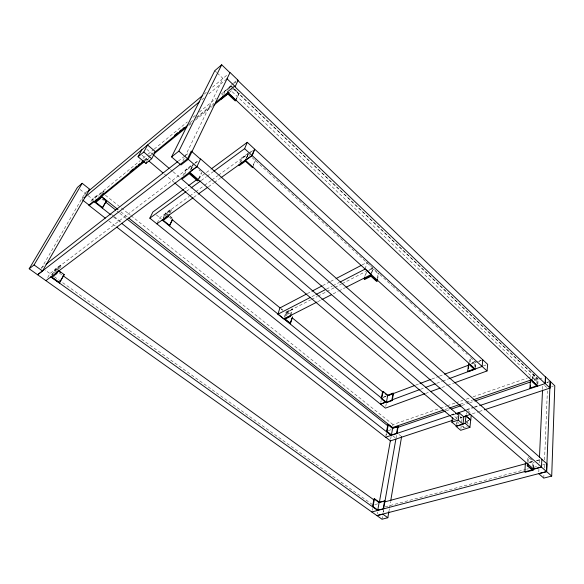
<?xml version="1.0" encoding="UTF-8"?>
<svg xmlns="http://www.w3.org/2000/svg" width="584" height="584" viewBox="0 0 584 584"><rect width="100%" height="100%" fill="white"/><g stroke="black" fill="none" stroke-linecap="round" stroke-linejoin="round"><path stroke-width="0.44" stroke-dasharray="2.92 2.19" d="M543.799 478.092L543.989 473.551M544.208 468.105L544.398 463.565M544.543 459.936L547.376 390.944M538.806 471.887L538.93 469.164M539.214 462.805L539.426 458.257M542.572 389.221L542.74 385.586M536.791 383.352L537.054 378.293L532.878 379.724M533.258 467.507L533.52 462.207M537.711 384.396L538.01 378.498L533.199 373.906L532.922 378.965M533.637 468.171L533.944 462.141M537.849 384.396L538.098 379.388L233.637 88.834M532.265 466.397L532.535 461.097L528.556 462.185M233.432 88.41L534.316 375.6L534.134 378.899L231.315 90.892L232.41 88.556M527.527 461.375L527.775 456.958L531.856 460.506M532.374 379.155L532.659 374.096M528.067 462.097L528.359 456.79M474.296 366.526L474.85 361.547L470.908 363.044M475.157 367.562L475.807 361.752M475.354 367.387L475.902 362.46L474.558 361.226M466.178 414.406L466.361 412.771M469.609 362.255L470.091 358.109M470.12 362.058L470.704 357.079M460.893 428.656L461.178 426.196M461.645 422.261L462.214 417.385M456.644 426.203L457.309 420.779M456.25 423.838L456.454 422.195M456.834 419.071L457.33 415.005M389.046 510.606L389.353 508.825M389.499 507.934L390.565 501.692M383.089 512.343L383.403 510.555M396.025 438.255L396.646 434.686M382.009 519.22L382.484 516.526M383.265 512.037L383.579 510.241M392.74 426.079L393.017 424.568L439.54 408.442M377.235 513.869L377.592 512.08M390.659 439.197L391.141 436.533M372.169 510.255L372.461 508.525M385.929 435.503L386.243 433.773M386.039 435.467L386.352 433.737M385.761 406.354L386.265 403.697M380.856 402.391L381.118 400.558M377.519 279.4L378.812 273.597M377.293 278.035L378.22 273.896L372.687 268.83L367.212 271.64M371.679 273.086L372.84 267.888L368.811 269.969M371.731 272.969L372.687 268.83M364.81 276.582L365.986 271.633L366.431 272.042L365.46 276.166M365.328 268.983L366.883 262.435L370.198 265.464M290.233 315.178L292.146 308.848L292.657 309.272L290.985 314.805M286.182 315.922L287.394 311.98L292.657 309.272M284.269 317.404L285.707 312.717L310.717 299.847M285.007 316.506L286.459 311.776L292.146 308.848M253.193 164.98L255.697 159.739M252.799 166.987L255.376 160.542M246.419 157.877L248.069 153.855M246.521 157.994L248.156 154.008L249.499 155.242M247.061 157.184L248.382 153.972L249.609 155.096M240.703 162.33L242.367 158.322L248.382 153.972M239.812 162.637L241.82 157.826L248.397 153.052M235.586 100.141L239.097 93.287L231.162 85.709L224.241 91.389L222.351 95.353M235.827 100.455L239.097 93.287M198.699 178.565L201.597 172.229M198.976 178.887L201.509 173.338M230.41 87.293L231.162 85.709M170.097 212.817L171.572 209.7L170.959 209.196L165.579 213.094L163.359 217.752M190.253 170.236L192.859 164.703M191.041 169.083L192.844 165.25M228.855 88.834L230.337 85.687L233.126 83.403M191.048 169.725L193.282 164.987L186.632 170.039L184.376 174.777M169.119 213.094L170.959 209.196M164.746 217.19L166.593 213.299L171.572 209.7M223.708 94.331L224.833 91.951L229.753 87.921M182.945 175.769L185.953 169.455L191.91 164.922M163.264 217.708L165.104 213.861L168.63 216.752M157.213 223.081L159.797 217.708L189.187 196.421M182.901 160.907L184.486 157.643M184.887 156.826L222.935 78.46L217.299 73.08M147.591 160.257L148.832 157.906M59.59 268.538L61.24 265.596L60.524 265.07L55.516 268.881L52.21 274.75M102.74 192.757L103.594 191.231L104.237 191.742M54.538 272.786L56.604 269.114L61.24 265.596M57.626 270.224L60.524 265.07M52.21 274.553L54.889 269.815L56.363 270.881M95.294 198.246L96.995 195.231L98.426 196.363M47.705 277.502L49.954 273.56L193.91 164.06M90.878 201.458L92.162 199.202L96.995 195.231M92.038 200.911L92.892 199.407L140.123 160.666M82.023 199.589L85.498 193.581L86.892 192.413M41.274 268.516L84.884 193.289L86.943 191.567M204.21 94.148L206.305 92.389M212.591 87.125L227.95 74.256M201.816 99.784L204.619 97.448M208.824 93.944L226.337 79.358M233.819 82.833L237.301 79.971M142.941 158.352L147.175 154.877M147.876 154.3L153.519 149.672M154.227 149.095L187.354 121.917M192.997 117.289L195.815 114.975M199.341 112.084L216.262 98.207M221.197 94.155L233.885 83.753M234.586 83.169L236.002 82.015M98.689 195.246L103.594 191.231M100.988 194.392L103.587 192.275M144.087 160.198L153.242 152.723M190.537 122.268L192.654 120.538M196.874 117.092L213.766 103.295M144.387 160.637L147.905 157.768M150.3 155.819L152.847 153.745M188.734 124.472L192.253 121.596M196.472 118.15L213.372 104.375M145.306 160.928L150.241 156.906M189.019 125.334L191.136 123.611M195.363 120.173L212.284 106.39M229.205 92.615L231.315 90.892M41.676 267.654L44.552 265.406M178.31 161.133L184.778 156.089M185.5 155.526L189.092 152.723M195.209 162.965L197.874 160.928M194.633 163.513L197.531 161.308M184.325 188.814L187.982 186.106M198.232 178.543L210.678 169.353M186.573 191.253L190.245 188.559M201.268 180.478L206.415 176.704M207.145 176.164L213.029 171.857M189.924 195.888L195.063 192.158M195.801 191.625L203.882 185.778M204.619 185.245L211.233 180.456M211.963 179.923L217.839 175.66M218.577 175.134L247.966 153.847M248.704 153.315L252.376 150.65M250.361 152.417L254.033 149.76M193.72 197.334L197.407 194.676M208.473 186.727L213.634 183.011M214.372 182.485L220.278 178.244M307.279 293.628L312.111 291.102M322.58 285.62L329.829 281.824M330.639 281.408L335.471 278.875M362.051 264.968L366.883 262.435M311.914 296.614L315.148 294.942M326.478 289.08L332.143 286.153M332.953 285.729L339.428 282.379M311.527 299.439L317.17 296.533M317.981 296.117L326.047 291.964M326.858 291.547L334.114 287.817M334.924 287.401L341.377 284.079M342.188 283.663L365.584 271.626M369.022 270.071L372.826 268.114M317.835 301.651L321.076 300.001M333.238 293.818L338.099 291.343M338.91 290.927L345.392 287.635M292.38 316.623L292.803 316.411M471.251 363.474L475.048 362.036M383.286 397.273L386.579 396.032M383.411 397.317L385.958 396.361M415.684 385.133L419.078 383.849M431.817 379.045L438.613 376.476M439.46 376.154L443.709 374.556M471.733 363.971L477.675 361.73M478.53 361.408L481.077 360.445M478.975 361.299L481.282 360.43M420.582 389.294L424.896 387.659M436.722 383.294L441.964 381.315M442.665 381.082L448.797 378.775M483.45 365.927L485.998 364.978M425.561 393.441L428.977 392.192M441.781 387.506L446.906 385.63M447.76 385.316L453.739 383.133M440.402 408.143L446.431 406.055M447.293 405.756L455.046 403.069M455.907 402.77L462.805 400.383M466.251 399.186L469.697 397.989M473.142 396.799L527.425 377.987M528.286 377.687L534.316 375.6M444.847 409.596L448.278 408.413M460.301 404.281L465.448 402.507M466.309 402.215L472.317 400.149M533.995 379.87L538.01 378.498M388.294 430.634L391.441 429.554M446.359 410.771L449.811 409.588M461.886 405.457L468.791 403.099M469.653 402.799L473.967 401.325M534.353 380.666L543.843 377.425M546.887 382.396L548.507 381.848M451.06 414.779L453.644 413.91M466.587 409.552L473.485 407.231M474.354 406.939L478.668 405.486M546.821 382.535L548.551 381.951M451.264 415.158L454.717 413.998M466.791 409.939L473.69 407.617M474.551 407.325L478.865 405.873M455.133 414.136L452.768 414.932L456.849 418.392M551.551 386.878L553.172 386.338M453.41 420.057L455.994 419.195M460.185 417.808L462.032 417.195M472.383 413.771L478.42 411.771M479.281 411.486L483.596 410.063M460.163 417.969L461.827 417.421M459.893 418.188L462.258 417.407M466.558 421.283L469.061 420.473M466.543 421.444L469.04 420.633M529.265 462.499L532.71 461.564M536.608 460.564L540.098 459.615M374.775 504.62L379.25 503.401M529.505 462.674L533.017 461.718M536.535 460.769L540.047 459.812M385.192 506.824L525.804 469.426M526.688 469.193L528.44 468.726M533.718 467.324L538.988 465.915M542.507 464.981L545.142 464.28M53.662 276.217L45.114 270.115M54.407 276.743L373.118 505.072M55.516 268.881L56.904 269.881M59.327 273.013L62.284 275.144M56.604 269.114L57.984 270.107M108.872 220.949L116.063 226.563M88.184 195.698L92.892 199.407M80.125 189.544L84.884 193.289M392.784 435.803L395.448 437.898M92.162 199.202L93.593 200.327M111.507 214.438L113.661 216.131M114.376 216.701L120.83 221.774M113.668 217.058L120.837 222.701M398.96 434.481L400.952 436.065M101.996 199.195L103.426 200.327M117.012 211.094L119.158 212.795M119.873 213.364L126.305 218.467M120.844 211.809L127.976 217.474M105.405 195.231L130.32 215.102M131.028 215.671L393.017 424.568M156.322 214.883L161.206 218.854M281.181 309.016L282.474 310.075M287.394 311.98L291.452 315.302M166.593 213.299L169.178 215.423M169.827 215.956L173.068 218.606L172.667 218.898L170.09 216.788M286.459 311.776L291.058 315.55M165.579 213.094L167.513 214.678M169.338 217.328L171.455 219.058M280.838 308.542L282.955 310.279M285.78 312.586L289.306 315.469M142.043 155.198L147.613 159.914M164.33 174.061L174.083 182.31M456.885 421.582L458.973 423.356M461.761 425.707L463.849 427.481M146.861 149.365L152.402 154.088M170.411 169.455L172.492 171.229M173.185 171.82L180.113 177.733M459.973 416.48L462.054 418.254M466.207 421.801L467.594 422.984M185.953 169.455L186.632 170.039M468.076 410.661L470.084 412.392M199.042 169.995L200.319 171.112M530.308 458.491L532.265 460.192M241.82 157.826L242.367 158.322M252.186 157.702L268.312 172.455M268.983 173.076L379.162 273.918M379.834 274.531L391.922 285.598M392.594 286.211L400.653 293.591M401.332 294.205L409.391 301.585M410.063 302.198L416.107 307.731M418.794 310.192L426.189 316.959M426.86 317.572L430.89 321.258M431.561 321.879L434.919 324.952M435.591 325.565L439.621 329.252M440.292 329.872L441.635 331.099M444.322 333.559L448.359 337.245M449.03 337.866L450.374 339.092M453.06 341.552L455.075 343.399M457.761 345.859L459.104 347.086M461.791 349.546L465.149 352.619M465.82 353.232L467.163 354.466M470.521 357.539L473.887 360.613M224.241 91.389L224.833 91.951M214.795 70.693L216.671 72.482M544.573 385.44L546.909 387.666M230.337 85.687L232.972 88.206M233.607 89.104L238.498 93.768M466.601 422.699A2.927 1.891 -49 0 1 468.091 423.86M467.207 426.4A2.927 1.891 -49 0 1 466.674 426.94M465.448 427.649A2.927 1.891 -49 0 1 463.805 424.685"/><path stroke-width="0.88" d="M550.135 381.301L546.631 471.653L538.718 473.704L543.799 478.092L551.705 476.077L554.8 385.798L545.566 376.833L545.274 383.542L550.011 388.075L484.457 409.778M550.011 388.075L550.274 381.367M551.705 476.077L541.47 467.134L541.842 459.141L200.546 158.899L196.844 166.79L45.917 280.649M539.463 457.352L542.529 390.127M525.819 463.433L525.374 463.046L524.863 471.828L525.315 472.215L533.119 470.156L533.214 468.39M524.863 471.828L532.082 469.923L527.279 465.791L527.425 463.141M532.046 380.009L530.381 380.586L529.943 388.141L536.667 385.878L532.236 381.68L532.331 379.994M533.119 470.156L527.87 465.63L528.016 462.981M530.549 385.17L530.36 388.528L529.943 388.141M454.593 382.819L487.041 370.95L487.691 364.35L254.763 149.227L252.178 155.607L245.536 160.381L246.192 158.79M482.771 359.802L482.129 366.445L449.651 378.461M469.908 427.357L465.156 423.312L455.951 426.298L460.696 430.299L469.908 427.357L471.244 415.188M465.156 423.312L466.01 415.881L470.726 419.933M452.425 417.648L451.855 422.166L456.644 426.203L462.988 424.145L463.835 416.881L459.075 412.808L455.921 413.874M467.667 371.38L474.018 369.015L469.317 364.744L469.835 364.555L474.974 369.219L468.105 371.774L467.667 371.38L468.543 363.942M468.492 368.467L468.682 366.818M462.988 424.145L458.199 420.079L459.075 412.808M200.422 159.111L191.253 151.044L187.566 158.702L37.573 274.728L42.537 270.998L89.688 189.26L82.183 183.31L77.409 187.406L29.2 268.793L382.009 519.22L387.834 517.738L388.893 511.496M390.711 500.795L401.617 436.591M395.872 439.146L383.615 508.868L377.782 510.036L373.023 506.627L372.519 506.766L373.972 498.875L374.475 498.736L379.199 502.145L385.002 500.948L379.074 502.561M398.171 426.473L396.959 433.423L391.433 434.876L387.024 431.408L386.542 431.569L387.82 424.648L388.302 424.48L392.674 427.955L398.171 426.473L392.55 428.401L389.849 426.254M383.228 508.591L384.615 500.671M396.602 433.138L397.821 426.189M377.782 510.036L379.199 502.145M379.352 502.306L390.338 440.978M391.433 434.876L392.674 427.955M381.221 398.668L381.732 398.478L386.396 402.266L391.82 400.252L393.134 393.141L393.506 393.448L392.2 400.558L386.265 402.763L381.221 398.668L382.6 391.579L383.104 391.389L387.739 395.178L393.134 393.141M373.023 506.627L374.475 498.736M387.024 431.408L388.302 424.48M386.396 402.266L387.739 395.178M381.732 398.478L383.104 391.389M364.613 277.407L364.226 279.064L364.679 279.473L370.964 276.283L376.556 281.349L377.147 281.057L377.519 279.4M364.226 279.064L371.103 275.568L371.49 273.911M290.985 314.805L290.503 316.389L289.993 315.966L284.277 318.871L290.248 323.719L291.905 318.2M290.248 323.719L292.562 317.2M317.024 302.059L283.787 318.959L277.926 314.199L279.889 307.958L306.469 294.051M221.015 177.711L251.989 155.439L254.58 149.059L247.287 142.321L211.415 168.805M213.759 171.316L244.623 148.686L247.287 142.321M169.769 225.117L172.302 219.672M169.404 225.898L172.703 219.387M169.805 225.614L163.264 220.299L168.265 216.715L169.367 214.372M424.707 393.755L385.425 408.128L149.833 218.19L152.84 212.058L183.595 189.355M227.037 78.774L235.191 86.578L238.111 80.278L230.045 72.504L188.26 159.322L180.923 164.995L171.565 156.913L178.865 151.132L221.701 64.78L229.87 72.65M171.565 156.913L214.795 70.693L221.701 64.78M151.687 158.731L155.395 151.665L147.577 144.971L143.788 152.023L138.065 156.76L145.934 163.396L151.687 158.731L143.788 152.023M145.934 163.396L146.767 161.826M138.065 156.76L141.875 149.723M106.478 200.845L102.331 207.999L106.478 200.845L101.047 196.538M50.961 276.955L59.356 282.948L64.189 274.589L58.677 270.604M59.356 282.948L64.189 274.589M102.696 207.707L95.842 202.312L100.397 198.611L103.383 193.267M59.729 282.671L52.056 277.188L56.699 273.692L58.349 270.75M96.119 199.816L94.834 202.101L99.747 198.093L101.455 195.041M56.801 271.699L55.976 273.173L56.699 273.692M29.2 268.793L34.062 264.939L82.183 183.31M88.315 190.413L89.688 189.26M87.593 191.829L202.809 95.316M84.118 197.837L199.713 101.536M130.013 171.689L133.532 168.82M134.94 167.666L137.05 165.944M138.459 164.797L139.868 163.644M141.27 162.498L143.387 160.775M174.353 135.481L177.872 132.612M179.281 131.458L181.39 129.736M182.799 128.589L184.208 127.436M143.686 161.213L89.483 205.422L82.702 200.115M154.242 152.599L188.026 125.042M215.481 102.653L228.154 92.316M144.606 161.505L101.594 196.523L117.997 209.547M153.767 154.037L186.902 127.056M213.693 105.244L227.789 93.761M45.99 264.289L177.587 161.695M188.72 185.566L196.772 179.624M149.833 218.19L185.836 191.793M190.983 188.019L200.531 181.011M156.848 223.847L192.983 197.859M198.151 194.151L207.736 187.252M162.25 220.088L167.644 216.204L168.265 216.715M252.799 166.987L252.23 167.396L245.411 161.206L239.367 165.542L238.812 165.046L245.426 160.286L475.172 369.037M312.111 291.102L321.777 286.043M336.274 278.451L361.248 265.384M277.926 314.199L310.294 297.453M315.959 294.526L325.675 289.496M340.238 281.962L365.328 268.983L371.336 274.443L346.202 287.219M321.886 299.585L331.61 294.643M290.503 316.389L285.218 319.076L290.679 323.507M387.608 395.675L391.82 394.083M389.36 395.076L391.908 394.112M393.601 393.47L414.837 385.455M419.933 383.527L430.97 379.359M444.555 374.234L468.339 365.255M380.432 404.099L386.221 401.945M380.512 404.164L386.484 401.938M392.463 399.719L419.772 389.564M425.751 387.345L435.138 383.856M430.678 391.565L440.073 388.126M443.125 410.18L392.47 427.59L128.692 218.044M449.14 408.114L460.301 404.281M473.179 399.858L531.564 379.79M397.186 427.59L445.497 411.063M451.534 408.997L461.024 405.756M474.829 401.033L530.9 381.848M532.236 381.68L532.783 381.498L537.623 386.082M450.403 415.45L385.608 437.241L116.778 227.125M455.578 413.706L465.93 410.231M479.727 405.588L545.274 383.542M452.542 420.341L390.44 440.898L385.717 437.204M463.514 416.706L470.66 414.341M463.492 416.866L465.988 416.042L470.704 420.093M451.855 422.166L458.199 420.079M384.52 501.97L525.987 463.623M527.279 465.791L527.87 465.63M371.826 511.978L525.644 471.317M532.681 469.456L541.47 467.134M376.921 515.592L546.595 471.602L546.901 463.813L541.806 459.338M376.957 515.635L382.776 514.124L387.834 517.738M34.062 264.939L42.537 270.998M50.874 276.918L377.666 510.445M58.977 271.377L60.356 272.378M375.432 499.926L378.344 502.036M63.021 275.684L373.731 499.765M105.281 218.139L88.746 205.218L93.593 201.261L110.799 214.802M386.542 431.569L391.309 435.321M121.552 223.263L391.134 435.379M105.573 202.028L115.581 209.963M127.02 219.029L387.937 425.889M99.747 198.093L100.397 198.611M103.412 198.998L104.755 200.071M162.162 220.022L381.98 398.507M391.82 400.252L392.2 400.558M385.104 393.631L386.98 395.164M172.156 219.635L280.13 307.965M292.131 317.784L383.162 392.258M149.008 161.096L162.936 172.879M174.777 182.901L454.096 419.224M181.814 178.135L182.5 178.719L189.187 173.682L197.618 180.945L198.253 180.478L189.128 172.608M153.096 154.68L169.031 168.272M181.5 178.916L457.892 414.706M178.865 151.132L196.844 166.79M371.103 275.568L377.147 281.057M244.623 148.686L251.989 155.439M252.178 155.607L487.041 370.95M537.762 386.068L227.373 91.98L234.367 86.264L545.127 383.593L545.419 376.884L237.301 79.971M530.381 380.586L530.79 380.972M227.797 92.856L220.847 98.528L221.446 99.09L227.804 93.915L235.228 100.937L235.827 100.455L227.797 92.856M196.969 166.579L189.596 172.141L533.594 469.032L541.507 466.937L196.969 166.579"/></g></svg>
